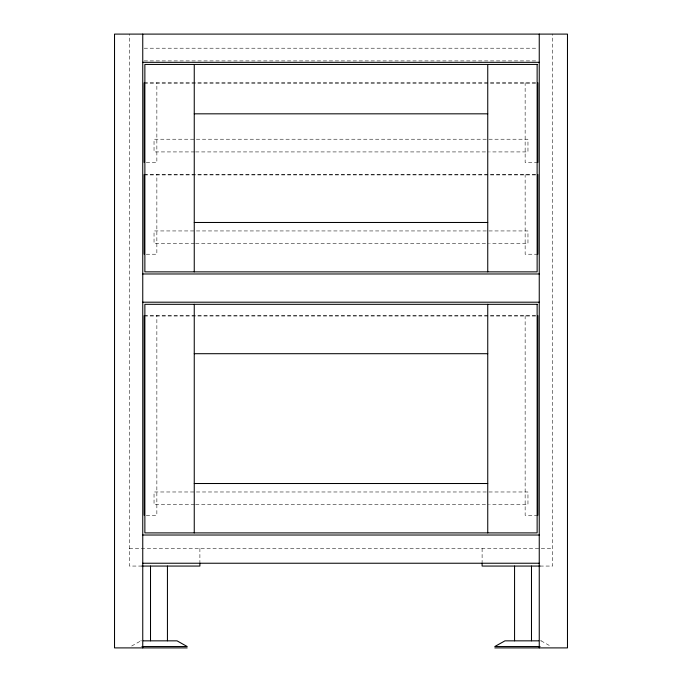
<?xml version="1.0" encoding="UTF-8"?>
<svg xmlns="http://www.w3.org/2000/svg" width="682" height="682" viewBox="0 0 682 682"><rect width="100%" height="100%" fill="white"/><g stroke="black" fill="none" stroke-linecap="round" stroke-linejoin="round"><path stroke-width="0.51" stroke-dasharray="3.41 2.56" d="M131.677 646.024L140.918 640.841M144.175 48.209L537.825 48.209M144.175 60.911L537.825 60.911M144.158 82.778L535.72 82.778M144.158 83.204L537.842 83.204M194.523 151.924L154.038 151.924L154.038 139.222L527.962 139.222L527.962 151.924L489.608 151.924M195.589 151.924L488.542 151.924M146.28 162.504L156.86 162.504L156.86 82.778M537.842 162.504L525.14 162.504L525.14 82.778M144.158 174.498L535.72 174.498M144.158 174.924L537.842 174.924M194.523 243.636L154.038 243.636L154.038 230.942L527.962 230.942L527.962 243.636L489.608 243.636M195.589 243.636L488.542 243.636M146.28 254.224L156.86 254.224L156.86 174.498M537.842 254.224L525.14 254.224L525.14 174.498M144.158 315.604L535.72 315.604M144.158 316.022L537.842 316.022M194.523 504.68L154.038 504.68L154.038 491.978L527.962 491.978L527.962 504.68L489.608 504.68M195.589 504.68L488.542 504.68M146.28 515.26L156.86 515.26L156.86 315.604M537.842 515.26L525.14 515.26L525.14 315.604M129.341 548.422L552.659 548.422M141.984 566.06L129.341 566.06L129.341 34.1M540.016 566.06L552.659 566.06L552.659 34.1M140.748 640.841L141.532 640.841M540.468 640.841L541.252 640.841M541.082 640.841L550.323 646.024M482.106 548.422L482.106 561.908M199.894 548.422L199.894 561.908"/><path stroke-width="1.02" d="M142.751 62.318L539.249 62.318M194.251 113.826L487.749 113.826M194.251 222.477L487.749 222.477M142.751 273.976L539.249 273.976M142.751 302.194L539.249 302.194M194.251 353.702L487.749 353.702M194.251 483.512L487.749 483.512M142.751 535.02L539.249 535.02M142.751 563.238L539.249 563.238M141.984 566.06L199.894 566.06L199.894 562.948M540.016 566.06L482.106 566.06L482.106 562.948M143.339 640.841L177.03 640.841L187.2 646.536L141.941 646.536M538.661 640.841L504.97 640.841L494.8 646.536L540.059 646.536M187.2 647.9L114.525 647.9L114.525 34.1L567.475 34.1L567.475 647.9L494.8 647.9M539.249 34.1L539.249 647.9M537.842 82.778L537.842 162.504M537.842 174.498L537.842 254.224M537.842 315.604L537.842 515.26M531.491 566.06L531.491 640.841M514.56 566.06L514.56 640.841M487.749 64.44L487.749 271.862M487.749 304.317L487.749 532.898M194.251 64.44L194.251 271.862M194.251 304.317L194.251 532.898M167.44 566.06L167.44 640.841M150.509 566.06L150.509 640.841M144.158 82.778L144.158 162.504M144.158 174.498L144.158 254.224M144.158 315.604L144.158 515.26M142.751 34.1L142.751 647.9M537.135 64.44L144.865 64.44L144.865 271.862L537.135 271.862L537.135 64.44M537.135 304.317L144.865 304.317L144.865 532.898L537.135 532.898L537.135 304.317"/></g></svg>
